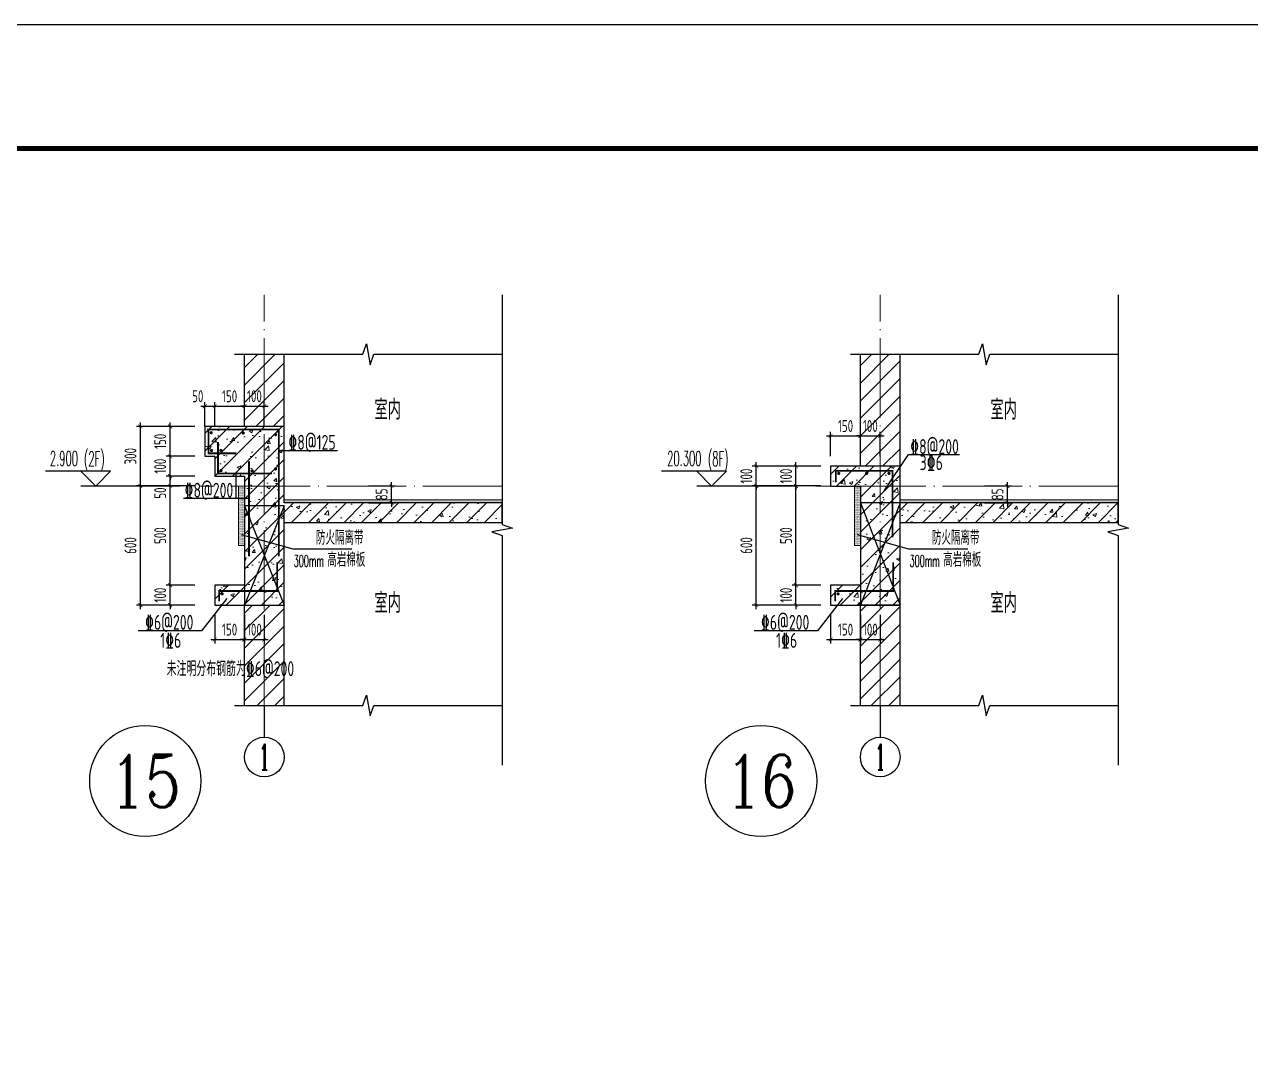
# Model space of a CAD drawing. Extents: x -1058961 to 23600, y -449123 to 2751847.
# Drawn here: x 12066 to 18243, y -17050 to -11895 of the extents above; entities that cross this region are included whole.
import ezdxf
from ezdxf.enums import TextEntityAlignment as Align

# ---------------------------------------------------------------- set-up
doc = ezdxf.new("R2010")
doc.units = 0
doc.header["$LTSCALE"] = 1000
doc.linetypes.add('DOTE', pattern=[2.42, 2, -0.2, 0.02, -0.2])
doc.layers.get('0').update_dxf_attribs({"linetype": 'CONTINUOUS'})
doc.layers.get('DEFPOINTS').update_dxf_attribs({"linetype": 'CONTINUOUS'})
for name, color, linetype in [('A-AXIS_TEXT', 7, 'CONTINUOUS'), ('AXIS', 3, 'CONTINUOUS'), ('DIM', 2, 'CONTINUOUS'), ('DIM_ELEV', 3, 'CONTINUOUS'), ('DIM_IDEN', 67, 'CONTINUOUS'), ('DIM_SYMB', 3, 'CONTINUOUS'), ('PUB_TEXT', 2, 'CONTINUOUS'), ('REIN', 6, 'CONTINUOUS'), ('S-大样-砼线', 7, 'CONTINUOUS'), ('S-引出线', 40, 'CONTINUOUS'), ('TEXT', 2, 'CONTINUOUS'), ('WALL', 5, 'CONTINUOUS'), ('yichutu', 7, 'CONTINUOUS'), ('立面-看线', 251, 'CONTINUOUS')]:
    doc.layers.add(name, color=color, linetype=linetype)
for name, color, linetype, lineweight in [('AXIS_TEXT', 7, 'CONTINUOUS', 20), ('DOTE', 19, 'DOTE', 9), ('PUB_HATCH', 8, 'CONTINUOUS', 9), ('内粉刷', 37, 'CONTINUOUS', 9), ('图框', 9, 'CONTINUOUS', 18)]:
    doc.layers.add(name, color=color, linetype=linetype, lineweight=lineweight)
doc.styles.add('_TCH_AXIS', font='COMPLEX', dxfattribs={"bigfont": 'GBCBIG'})
doc.styles.add('_TCH_DIM', font='SIMPLEX.shx', dxfattribs={"width": 0.7, "bigfont": 'GBCBIG.shx'})
doc.styles.add('COMPLEX', font='COMPLEX')
doc.styles.add('DIM_FONT_T3', font='SIMPLEX', dxfattribs={"width": 0.705882, "bigfont": 'GBCBIG'})
doc.styles.add('TSSD_DIMENSION', font='Tssdeng.shx', dxfattribs={"width": 0.7, "bigfont": 'tssdchn.shx'})
doc.styles.add('TSSD_REIN', font='tssdeng.shx', dxfattribs={"width": 0.7, "height": 300, "bigfont": 'tssdchn.shx'})
doc.dimstyles.new('TSSD_20_20', dxfattribs={"dimtxt": 60, "dimasz": 20, "dimexe": 20, "dimexo": 50, "dimgap": 20, "dimtad": 1, "dimdec": 0, "dimzin": 0, "dimdsep": 46, "dimtxsty": 'TSSD_DIMENSION', "dimblk": 'ARCHTICK', "dimblk1": 'ARCHTICK', "dimblk2": 'ARCHTICK', "dimcen": 0, "dimdle": 20, "dimclrt": 7, "dimadec": 0, "dimazin": 0, "dimtfac": 1, "dimtdec": 0, "dimtix": 1, "dimtmove": 2, "dimatfit": 3, "dimfxl": 0, "dimtolj": 1, "dimtzin": 0, "dimarcsym": 0})
pattern_1 = [(45, (-668291.086, 135584.79), (-44.1941915, 44.1941915), [])]
pattern_2 = [(45, (-668291.086, 135539.91), (-44.194174, 44.194174), []), (50, (-668291.09, 135539.91), (179.315046, -15.688034), [18.75, -206.25]), (355, (-668291.09, 135539.91), (-34.687833, 188.048033), [15, -165]), (100.4514, (-668276.14, 135538.6), (144.627345, 172.359886), [15.935047, -175.28553]), (46.1842, (-668291.09, 135589.9), (266.81026, -41.379754), [28.125, -309.375]), (96.6356, (-668268.85, 135586.46), (233.66568, 243.52947), [23.90257, -262.92825]), (351.1842, (-668291.1, 135589.9), (233.66549, 243.52965), [22.5, -247.5]), (21, (-668266.09, 135577.41), (149.226763, -100.654723), [18.75, -206.25]), (326, (-668266.09, 135577.41), (60.828833, 181.28751), [15, -165]), (71.4514, (-668253.65, 135569.02), (210.055657, 80.632624), [15.935047, -175.28553]), (37.5, (-668291.086, 135539.91), (3.039964, 83.2234635), [0, -163, 0, -167.5, 0, -165.625]), (7.5, (-668291.09, 135539.91), (65.767384, 98.602928), [0, -95.5, 0, -159.25, 0, -63.125]), (327.5, (-668346.836, 135539.91), (133.455609, -5.638718), [0, -62.5, 0, -195, 0, -258.75]), (317.5, (-668371.84, 135539.91), (145.796542, 25.026246), [0, -81.25, 0, -129.5, 0, -183.75])]

# ---------------------------------------------------------------- blocks, each defined once
blk = doc.blocks.new('GFDDDDRG')
at = {"layer": '图框'}
blk.add_lwpolyline([(923310, -107437), (923310, -159999), (893610, -159999), (893610, -107437)], close=True, dxfattribs=at)
blk.add_lwpolyline([(923310, -107437), (923310, -159999), (893610, -159999), (893610, -107437)], close=True, dxfattribs=at)
at = {"layer": '图框', "const_width": 50}
blk.add_lwpolyline([(894110, -159499), (922810, -159499), (922810, -108687), (894110, -108687)], close=True, dxfattribs=at)
blk = doc.blocks.new('yct-1051-594-26275-14850-25-1002.0')
at = {"layer": 'yichutu', "color": 7}
blk.add_lwpolyline([(0, 0), (0, 14850), (26275, 14850), (26275, 0)], close=True, dxfattribs=at)
blk = doc.blocks.new('VDVDXAXFSFFX')
at = {"layer": 'PUB_HATCH'}
h = blk.add_hatch(dxfattribs=at)
h.set_pattern_fill('DOTS', color=251, scale=2, style=0)
h.set_pattern_definition([(0, (924712.4965, -148185.593), (1.5875, 3.175), [0, -3.175])])
h.paths.add_polyline_path([(924682.5, -148185.6), (924712.5, -148185.6), (924712.5, -147935.6), (924712.5, -147885.6), (924712.5, -147885.6), (924712.5, -147885.6), (924682.5, -147885.6)])
at = {"layer": 'DIM_IDEN', "color": 5}
for p, q in [((924695.5, -148129.3), (924955.6, -148202.9)), ((924955.6, -148202.9), (925253.4, -148202.9))]:
    blk.add_line(p, q, dxfattribs=at)
at = {"layer": 'PUB_HATCH', "color": 5}
blk.add_lwpolyline([(924712.5, -147885.6), (924682.5, -147885.6), (924682.5, -148185.6), (924712.5, -148185.6)], close=True, dxfattribs=at)
at = {"layer": 'PUB_TEXT', "style": 'DIM_FONT_T3', "width": 0.705882}
blk.add_text('防火隔离带', height=71.49, dxfattribs=at).set_placement((925072.6, -148181.9))
at = {"layer": 'PUB_TEXT', "color": 5, "style": 'DIM_FONT_T3'}
for s, height, width, p in [('300mm', 59.5, 0.49827, (924960.4, -148292.9)), ('高岩棉板', 71.49, 0.705882, (925129.8, -148292.9))]:
    blk.add_text(s, height=height, dxfattribs=dict(at, width=width)).set_placement(p)
blk = doc.blocks.new('_ArchTick')
at = {"color": 0, "linetype": 'ByBlock', "const_width": 0.15}
blk.add_lwpolyline([(-0.5, -0.5), (0.5, 0.5)], dxfattribs=at)
blk = doc.blocks.new('*D2084')
at = {"layer": 'DEFPOINTS', "color": 0}
for p in [(15753.2, -14220.7), (16053.2, -14220.7), (16053.2, -14820.7)]:
    blk.add_point(p, dxfattribs=at)
at = {"layer": 'DIM', "color": 0, "lineweight": -2}
for p, q in [((15753.2, -14840.7), (15753.2, -14200.7)), ((16003.2, -14220.7), (15733.2, -14220.7)), ((16003.2, -14820.7), (15733.2, -14820.7))]:
    blk.add_line(p, q, dxfattribs=at)
at = {"layer": 'DIM', "color": 0, "lineweight": -2, "xscale": 20, "yscale": 20, "zscale": 20}
for p, rotation in [((15753.2, -14220.7), 90), ((15753.2, -14820.7), 270)]:
    blk.add_blockref('_ArchTick', p, dxfattribs=dict(at, rotation=rotation))
at = {"layer": 'DIM', "color": 7, "insert": (15703.2, -14520.7), "char_height": 60, "attachment_point": 5, "rotation": 90, "style": 'TSSD_DIMENSION'}
blk.add_mtext('\\A1;600', dxfattribs=at)
blk = doc.blocks.new('*D2085')
at = {"layer": 'DEFPOINTS', "color": 0}
for p in [(15753.2, -14120.7), (16053.2, -14120.7), (16053.2, -14220.7)]:
    blk.add_point(p, dxfattribs=at)
at = {"layer": 'DIM', "color": 0, "lineweight": -2}
for p, q in [((16003.2, -14120.7), (15733.2, -14120.7)), ((15753.2, -14120.7), (15753.2, -14100.7)), ((15753.2, -14220.7), (15753.2, -14120.7)), ((16003.2, -14220.7), (15733.2, -14220.7)), ((15753.2, -14220.7), (15753.2, -14240.7))]:
    blk.add_line(p, q, dxfattribs=at)
at = {"layer": 'DIM', "color": 0, "lineweight": -2, "xscale": 20, "yscale": 20, "zscale": 20}
for p, rotation in [((15753.2, -14120.7), 270), ((15753.2, -14220.7), 90)]:
    blk.add_blockref('_ArchTick', p, dxfattribs=dict(at, rotation=rotation))
at = {"layer": 'DIM', "color": 7, "insert": (15703.2, -14170.7), "char_height": 60, "attachment_point": 5, "rotation": 90, "style": 'TSSD_DIMENSION'}
blk.add_mtext('\\A1;100', dxfattribs=at)
blk = doc.blocks.new('*D2086')
at = {"layer": 'DEFPOINTS', "color": 0}
for p in [(12649.7, -14220.7), (12949.7, -14220.7), (12949.7, -14820.7)]:
    blk.add_point(p, dxfattribs=at)
at = {"layer": 'DIM', "color": 0, "lineweight": -2}
for p, q in [((12649.7, -14840.7), (12649.7, -14200.7)), ((12899.7, -14220.7), (12629.7, -14220.7)), ((12899.7, -14820.7), (12629.7, -14820.7))]:
    blk.add_line(p, q, dxfattribs=at)
at = {"layer": 'DIM', "color": 0, "lineweight": -2, "xscale": 20, "yscale": 20, "zscale": 20}
for p, rotation in [((12649.7, -14220.7), 90), ((12649.7, -14820.7), 270)]:
    blk.add_blockref('_ArchTick', p, dxfattribs=dict(at, rotation=rotation))
at = {"layer": 'DIM', "color": 7, "insert": (12599.7, -14520.7), "char_height": 60, "attachment_point": 5, "rotation": 90, "style": 'TSSD_DIMENSION'}
blk.add_mtext('\\A1;600', dxfattribs=at)
blk = doc.blocks.new('*D2087')
at = {"layer": 'DEFPOINTS', "color": 0}
for p in [(12649.7, -13920.7), (12949.7, -13920.7), (12949.7, -14220.7)]:
    blk.add_point(p, dxfattribs=at)
at = {"layer": 'DIM', "color": 0, "lineweight": -2}
for p, q in [((12899.7, -13920.7), (12629.7, -13920.7)), ((12649.7, -14240.7), (12649.7, -13900.7)), ((12899.7, -14220.7), (12629.7, -14220.7))]:
    blk.add_line(p, q, dxfattribs=at)
at = {"layer": 'DIM', "color": 0, "lineweight": -2, "xscale": 20, "yscale": 20, "zscale": 20}
for p, rotation in [((12649.7, -13920.7), 90), ((12649.7, -14220.7), 270)]:
    blk.add_blockref('_ArchTick', p, dxfattribs=dict(at, rotation=rotation))
at = {"layer": 'DIM', "color": 7, "insert": (12599.7, -14070.7), "char_height": 60, "attachment_point": 5, "rotation": 90, "style": 'TSSD_DIMENSION'}
blk.add_mtext('\\A1;300', dxfattribs=at)
blk = doc.blocks.new('*D2088')
at = {"layer": 'DEFPOINTS', "color": 0}
for p in [(16852.6, -14220.7), (17018.6, -14220.7), (16852.6, -14305.7)]:
    blk.add_point(p, dxfattribs=at)
at = {"layer": 'DIM', "color": 0, "lineweight": -2}
for p, q in [((17018.6, -14220.7), (17018.6, -14200.7)), ((16902.6, -14220.7), (17038.6, -14220.7)), ((17018.6, -14305.7), (17018.6, -14220.7)), ((16902.6, -14305.7), (17038.6, -14305.7)), ((17018.6, -14305.7), (17018.6, -14325.7))]:
    blk.add_line(p, q, dxfattribs=at)
at = {"layer": 'DIM', "color": 0, "lineweight": -2, "xscale": 20, "yscale": 20, "zscale": 20}
for p, rotation in [((17018.6, -14220.7), 270), ((17018.6, -14305.7), 90)]:
    blk.add_blockref('_ArchTick', p, dxfattribs=dict(at, rotation=rotation))
at = {"layer": 'DIM', "color": 7, "insert": (16968.6, -14263.2), "char_height": 60, "attachment_point": 5, "rotation": 90, "style": 'TSSD_DIMENSION'}
blk.add_mtext('\\A1;85', dxfattribs=at)
blk = doc.blocks.new('*D2089')
at = {"layer": 'DEFPOINTS', "color": 0}
for p in [(13749.1, -14220.7), (13915.1, -14220.7), (13749.1, -14305.7)]:
    blk.add_point(p, dxfattribs=at)
at = {"layer": 'DIM', "color": 0, "lineweight": -2}
for p, q in [((13915.1, -14220.7), (13915.1, -14200.7)), ((13799.1, -14220.7), (13935.1, -14220.7)), ((13915.1, -14305.7), (13915.1, -14220.7)), ((13799.1, -14305.7), (13935.1, -14305.7)), ((13915.1, -14305.7), (13915.1, -14325.7))]:
    blk.add_line(p, q, dxfattribs=at)
at = {"layer": 'DIM', "color": 0, "lineweight": -2, "xscale": 20, "yscale": 20, "zscale": 20}
for p, rotation in [((13915.1, -14220.7), 270), ((13915.1, -14305.7), 90)]:
    blk.add_blockref('_ArchTick', p, dxfattribs=dict(at, rotation=rotation))
at = {"layer": 'DIM', "color": 7, "insert": (13865.1, -14263.2), "char_height": 60, "attachment_point": 5, "rotation": 90, "style": 'TSSD_DIMENSION'}
blk.add_mtext('\\A1;85', dxfattribs=at)
blk = doc.blocks.new('*D2095')
at = {"layer": 'DEFPOINTS', "color": 0}
for p in [(13024.3, -13818.4), (12974.3, -13970.7), (13024.3, -13970.7)]:
    blk.add_point(p, dxfattribs=at)
at = {"layer": 'DIM', "color": 0, "lineweight": -2}
for p, q in [((12954.3, -13818.4), (13044.3, -13818.4)), ((12974.3, -13920.7), (12974.3, -13798.4)), ((13024.3, -13920.7), (13024.3, -13798.4))]:
    blk.add_line(p, q, dxfattribs=at)
at = {"layer": 'DIM', "color": 0, "lineweight": -2, "xscale": 20, "yscale": 20, "zscale": 20, "rotation": 180}
blk.add_blockref('_ArchTick', (12974.3, -13818.4), dxfattribs=at)
at = {"layer": 'DIM', "color": 0, "lineweight": -2, "xscale": 20, "yscale": 20, "zscale": 20}
blk.add_blockref('_ArchTick', (13024.3, -13818.4), dxfattribs=at)
at = {"layer": 'DIM', "color": 7, "insert": (12938.9, -13768.4), "char_height": 60, "attachment_point": 5, "style": 'TSSD_DIMENSION'}
blk.add_mtext('\\A1;50', dxfattribs=at)
blk = doc.blocks.new('*D2096')
at = {"layer": 'DEFPOINTS', "color": 0}
for p in [(13174.3, -13818.4), (13024.3, -13970.7), (13174.3, -13970.7)]:
    blk.add_point(p, dxfattribs=at)
at = {"layer": 'DIM', "color": 0, "lineweight": -2}
for p, q in [((13004.3, -13818.4), (13194.3, -13818.4)), ((13024.3, -13920.7), (13024.3, -13798.4)), ((13174.3, -13920.7), (13174.3, -13798.4))]:
    blk.add_line(p, q, dxfattribs=at)
at = {"layer": 'DIM', "color": 0, "lineweight": -2, "xscale": 20, "yscale": 20, "zscale": 20, "rotation": 180}
blk.add_blockref('_ArchTick', (13024.3, -13818.4), dxfattribs=at)
at = {"layer": 'DIM', "color": 0, "lineweight": -2, "xscale": 20, "yscale": 20, "zscale": 20}
blk.add_blockref('_ArchTick', (13174.3, -13818.4), dxfattribs=at)
at = {"layer": 'DIM', "color": 7, "insert": (13099.3, -13768.4), "char_height": 60, "attachment_point": 5, "style": 'TSSD_DIMENSION'}
blk.add_mtext('\\A1;150', dxfattribs=at)
blk = doc.blocks.new('*D2097')
at = {"layer": 'DEFPOINTS', "color": 0}
for p in [(13274.3, -13818.4), (13174.3, -13970.7), (13274.3, -13970.7)]:
    blk.add_point(p, dxfattribs=at)
at = {"layer": 'DIM', "color": 0, "lineweight": -2}
for p, q in [((13174.3, -13818.4), (13154.3, -13818.4)), ((13174.3, -13920.7), (13174.3, -13798.4)), ((13174.3, -13818.4), (13274.3, -13818.4)), ((13274.3, -13920.7), (13274.3, -13798.4)), ((13274.3, -13818.4), (13294.3, -13818.4))]:
    blk.add_line(p, q, dxfattribs=at)
at = {"layer": 'DIM', "color": 0, "lineweight": -2, "xscale": 20, "yscale": 20, "zscale": 20}
blk.add_blockref('_ArchTick', (13174.3, -13818.4), dxfattribs=at)
at = {"layer": 'DIM', "color": 0, "lineweight": -2, "xscale": 20, "yscale": 20, "zscale": 20, "rotation": 180}
blk.add_blockref('_ArchTick', (13274.3, -13818.4), dxfattribs=at)
at = {"layer": 'DIM', "color": 7, "insert": (13224.3, -13768.4), "char_height": 60, "attachment_point": 5, "style": 'TSSD_DIMENSION'}
blk.add_mtext('\\A1;100', dxfattribs=at)
blk = doc.blocks.new('*D2098')
at = {"layer": 'DEFPOINTS', "color": 0}
for p in [(13024.3, -14820.7), (13174.3, -14820.7), (13174.3, -14994.4)]:
    blk.add_point(p, dxfattribs=at)
at = {"layer": 'DIM', "color": 0, "lineweight": -2}
for p, q in [((13024.3, -14870.7), (13024.3, -15014.4)), ((13174.3, -14870.7), (13174.3, -15014.4)), ((13004.3, -14994.4), (13194.3, -14994.4))]:
    blk.add_line(p, q, dxfattribs=at)
at = {"layer": 'DIM', "color": 0, "lineweight": -2, "xscale": 20, "yscale": 20, "zscale": 20, "rotation": 180}
blk.add_blockref('_ArchTick', (13024.3, -14994.4), dxfattribs=at)
at = {"layer": 'DIM', "color": 0, "lineweight": -2, "xscale": 20, "yscale": 20, "zscale": 20}
blk.add_blockref('_ArchTick', (13174.3, -14994.4), dxfattribs=at)
at = {"layer": 'DIM', "color": 7, "insert": (13099.3, -14944.4), "char_height": 60, "attachment_point": 5, "style": 'TSSD_DIMENSION'}
blk.add_mtext('\\A1;150', dxfattribs=at)
blk = doc.blocks.new('*D2099')
at = {"layer": 'DEFPOINTS', "color": 0}
for p in [(13174.3, -14820.7), (13274.3, -14820.7), (13274.3, -14994.4)]:
    blk.add_point(p, dxfattribs=at)
at = {"layer": 'DIM', "color": 0, "lineweight": -2}
for p, q in [((13174.3, -14870.7), (13174.3, -15014.4)), ((13274.3, -14870.7), (13274.3, -15014.4)), ((13174.3, -14994.4), (13154.3, -14994.4)), ((13174.3, -14994.4), (13274.3, -14994.4)), ((13274.3, -14994.4), (13294.3, -14994.4))]:
    blk.add_line(p, q, dxfattribs=at)
at = {"layer": 'DIM', "color": 0, "lineweight": -2, "xscale": 20, "yscale": 20, "zscale": 20}
blk.add_blockref('_ArchTick', (13174.3, -14994.4), dxfattribs=at)
at = {"layer": 'DIM', "color": 0, "lineweight": -2, "xscale": 20, "yscale": 20, "zscale": 20, "rotation": 180}
blk.add_blockref('_ArchTick', (13274.3, -14994.4), dxfattribs=at)
at = {"layer": 'DIM', "color": 7, "insert": (13224.3, -14944.4), "char_height": 60, "attachment_point": 5, "style": 'TSSD_DIMENSION'}
blk.add_mtext('\\A1;100', dxfattribs=at)
blk = doc.blocks.new('*D2100')
at = {"layer": 'DEFPOINTS', "color": 0}
for p in [(12799.7, -13920.7), (12974.3, -13920.7), (12974.3, -14070.7)]:
    blk.add_point(p, dxfattribs=at)
at = {"layer": 'DIM', "color": 0, "lineweight": -2}
for p, q in [((12924.3, -13920.7), (12779.7, -13920.7)), ((12799.7, -14090.7), (12799.7, -13900.7)), ((12924.3, -14070.7), (12779.7, -14070.7))]:
    blk.add_line(p, q, dxfattribs=at)
at = {"layer": 'DIM', "color": 0, "lineweight": -2, "xscale": 20, "yscale": 20, "zscale": 20}
for p, rotation in [((12799.7, -13920.7), 90), ((12799.7, -14070.7), 270)]:
    blk.add_blockref('_ArchTick', p, dxfattribs=dict(at, rotation=rotation))
at = {"layer": 'DIM', "color": 7, "insert": (12749.7, -13995.7), "char_height": 60, "attachment_point": 5, "rotation": 90, "style": 'TSSD_DIMENSION'}
blk.add_mtext('\\A1;150', dxfattribs=at)
blk = doc.blocks.new('*D2101')
at = {"layer": 'DEFPOINTS', "color": 0}
for p in [(12799.7, -14070.7), (12974.3, -14070.7), (12974.3, -14170.7)]:
    blk.add_point(p, dxfattribs=at)
at = {"layer": 'DIM', "color": 0, "lineweight": -2}
for p, q in [((12924.3, -14070.7), (12779.7, -14070.7)), ((12799.7, -14070.7), (12799.7, -14050.7)), ((12799.7, -14170.7), (12799.7, -14070.7)), ((12924.3, -14170.7), (12779.7, -14170.7)), ((12799.7, -14170.7), (12799.7, -14190.7))]:
    blk.add_line(p, q, dxfattribs=at)
at = {"layer": 'DIM', "color": 0, "lineweight": -2, "xscale": 20, "yscale": 20, "zscale": 20}
for p, rotation in [((12799.7, -14070.7), 270), ((12799.7, -14170.7), 90)]:
    blk.add_blockref('_ArchTick', p, dxfattribs=dict(at, rotation=rotation))
at = {"layer": 'DIM', "color": 7, "insert": (12749.7, -14120.7), "char_height": 60, "attachment_point": 5, "rotation": 90, "style": 'TSSD_DIMENSION'}
blk.add_mtext('\\A1;100', dxfattribs=at)
blk = doc.blocks.new('*D2102')
at = {"layer": 'DEFPOINTS', "color": 0}
for p in [(12799.7, -14170.7), (12974.3, -14170.7), (12974.3, -14220.7)]:
    blk.add_point(p, dxfattribs=at)
at = {"layer": 'DIM', "color": 0, "lineweight": -2}
for p, q in [((12924.3, -14170.7), (12779.7, -14170.7)), ((12799.7, -14240.7), (12799.7, -14150.7)), ((12924.3, -14220.7), (12779.7, -14220.7))]:
    blk.add_line(p, q, dxfattribs=at)
at = {"layer": 'DIM', "color": 0, "lineweight": -2, "xscale": 20, "yscale": 20, "zscale": 20}
for p, rotation in [((12799.7, -14170.7), 90), ((12799.7, -14220.7), 270)]:
    blk.add_blockref('_ArchTick', p, dxfattribs=dict(at, rotation=rotation))
at = {"layer": 'DIM', "color": 7, "insert": (12749.7, -14256.2), "char_height": 60, "attachment_point": 5, "rotation": 90, "style": 'TSSD_DIMENSION'}
blk.add_mtext('\\A1;50', dxfattribs=at)
blk = doc.blocks.new('*D2103')
at = {"layer": 'DEFPOINTS', "color": 0}
for p in [(12799.7, -14220.7), (12974.3, -14220.7), (12974.3, -14720.7)]:
    blk.add_point(p, dxfattribs=at)
at = {"layer": 'DIM', "color": 0, "lineweight": -2}
for p, q in [((12799.7, -14740.7), (12799.7, -14200.7)), ((12924.3, -14220.7), (12779.7, -14220.7)), ((12924.3, -14720.7), (12779.7, -14720.7))]:
    blk.add_line(p, q, dxfattribs=at)
at = {"layer": 'DIM', "color": 0, "lineweight": -2, "xscale": 20, "yscale": 20, "zscale": 20}
for p, rotation in [((12799.7, -14220.7), 90), ((12799.7, -14720.7), 270)]:
    blk.add_blockref('_ArchTick', p, dxfattribs=dict(at, rotation=rotation))
at = {"layer": 'DIM', "color": 7, "insert": (12749.7, -14470.7), "char_height": 60, "attachment_point": 5, "rotation": 90, "style": 'TSSD_DIMENSION'}
blk.add_mtext('\\A1;500', dxfattribs=at)
blk = doc.blocks.new('*D2104')
at = {"layer": 'DEFPOINTS', "color": 0}
for p in [(12799.7, -14720.7), (12974.3, -14720.7), (12974.3, -14820.7)]:
    blk.add_point(p, dxfattribs=at)
at = {"layer": 'DIM', "color": 0, "lineweight": -2}
for p, q in [((12799.7, -14720.7), (12799.7, -14700.7)), ((12924.3, -14720.7), (12779.7, -14720.7)), ((12799.7, -14820.7), (12799.7, -14720.7)), ((12924.3, -14820.7), (12779.7, -14820.7)), ((12799.7, -14820.7), (12799.7, -14840.7))]:
    blk.add_line(p, q, dxfattribs=at)
at = {"layer": 'DIM', "color": 0, "lineweight": -2, "xscale": 20, "yscale": 20, "zscale": 20}
for p, rotation in [((12799.7, -14720.7), 270), ((12799.7, -14820.7), 90)]:
    blk.add_blockref('_ArchTick', p, dxfattribs=dict(at, rotation=rotation))
at = {"layer": 'DIM', "color": 7, "insert": (12749.7, -14770.7), "char_height": 60, "attachment_point": 5, "rotation": 90, "style": 'TSSD_DIMENSION'}
blk.add_mtext('\\A1;100', dxfattribs=at)
blk = doc.blocks.new('*D2105')
at = {"layer": 'DEFPOINTS', "color": 0}
for p in [(16277.8, -13968.4), (16127.8, -14120.7), (16277.8, -14120.7)]:
    blk.add_point(p, dxfattribs=at)
at = {"layer": 'DIM', "color": 0, "lineweight": -2}
for p, q in [((16127.8, -14070.7), (16127.8, -13948.4)), ((16277.8, -14070.7), (16277.8, -13948.4)), ((16107.8, -13968.4), (16297.8, -13968.4))]:
    blk.add_line(p, q, dxfattribs=at)
at = {"layer": 'DIM', "color": 0, "lineweight": -2, "xscale": 20, "yscale": 20, "zscale": 20, "rotation": 180}
blk.add_blockref('_ArchTick', (16127.8, -13968.4), dxfattribs=at)
at = {"layer": 'DIM', "color": 0, "lineweight": -2, "xscale": 20, "yscale": 20, "zscale": 20}
blk.add_blockref('_ArchTick', (16277.8, -13968.4), dxfattribs=at)
at = {"layer": 'DIM', "color": 7, "insert": (16202.8, -13918.4), "char_height": 60, "attachment_point": 5, "style": 'TSSD_DIMENSION'}
blk.add_mtext('\\A1;150', dxfattribs=at)
blk = doc.blocks.new('*D2106')
at = {"layer": 'DEFPOINTS', "color": 0}
for p in [(16377.8, -13968.4), (16277.8, -14120.7), (16377.8, -14120.7)]:
    blk.add_point(p, dxfattribs=at)
at = {"layer": 'DIM', "color": 0, "lineweight": -2}
for p, q in [((16277.8, -14070.7), (16277.8, -13948.4)), ((16377.8, -14070.7), (16377.8, -13948.4)), ((16277.8, -13968.4), (16257.8, -13968.4)), ((16277.8, -13968.4), (16377.8, -13968.4)), ((16377.8, -13968.4), (16397.8, -13968.4))]:
    blk.add_line(p, q, dxfattribs=at)
at = {"layer": 'DIM', "color": 0, "lineweight": -2, "xscale": 20, "yscale": 20, "zscale": 20}
blk.add_blockref('_ArchTick', (16277.8, -13968.4), dxfattribs=at)
at = {"layer": 'DIM', "color": 0, "lineweight": -2, "xscale": 20, "yscale": 20, "zscale": 20, "rotation": 180}
blk.add_blockref('_ArchTick', (16377.8, -13968.4), dxfattribs=at)
at = {"layer": 'DIM', "color": 7, "insert": (16327.8, -13918.4), "char_height": 60, "attachment_point": 5, "style": 'TSSD_DIMENSION'}
blk.add_mtext('\\A1;100', dxfattribs=at)
blk = doc.blocks.new('*D2107')
at = {"layer": 'DEFPOINTS', "color": 0}
for p in [(16127.8, -14820.7), (16277.8, -14820.7), (16277.8, -14994.4)]:
    blk.add_point(p, dxfattribs=at)
at = {"layer": 'DIM', "color": 0, "lineweight": -2}
for p, q in [((16127.8, -14870.7), (16127.8, -15014.4)), ((16277.8, -14870.7), (16277.8, -15014.4)), ((16107.8, -14994.4), (16297.8, -14994.4))]:
    blk.add_line(p, q, dxfattribs=at)
at = {"layer": 'DIM', "color": 0, "lineweight": -2, "xscale": 20, "yscale": 20, "zscale": 20, "rotation": 180}
blk.add_blockref('_ArchTick', (16127.8, -14994.4), dxfattribs=at)
at = {"layer": 'DIM', "color": 0, "lineweight": -2, "xscale": 20, "yscale": 20, "zscale": 20}
blk.add_blockref('_ArchTick', (16277.8, -14994.4), dxfattribs=at)
at = {"layer": 'DIM', "color": 7, "insert": (16202.8, -14944.4), "char_height": 60, "attachment_point": 5, "style": 'TSSD_DIMENSION'}
blk.add_mtext('\\A1;150', dxfattribs=at)
blk = doc.blocks.new('*D2108')
at = {"layer": 'DEFPOINTS', "color": 0}
for p in [(16277.8, -14820.7), (16377.8, -14820.7), (16377.8, -14994.4)]:
    blk.add_point(p, dxfattribs=at)
at = {"layer": 'DIM', "color": 0, "lineweight": -2}
for p, q in [((16277.8, -14870.7), (16277.8, -15014.4)), ((16377.8, -14870.7), (16377.8, -15014.4)), ((16277.8, -14994.4), (16257.8, -14994.4)), ((16277.8, -14994.4), (16377.8, -14994.4)), ((16377.8, -14994.4), (16397.8, -14994.4))]:
    blk.add_line(p, q, dxfattribs=at)
at = {"layer": 'DIM', "color": 0, "lineweight": -2, "xscale": 20, "yscale": 20, "zscale": 20}
blk.add_blockref('_ArchTick', (16277.8, -14994.4), dxfattribs=at)
at = {"layer": 'DIM', "color": 0, "lineweight": -2, "xscale": 20, "yscale": 20, "zscale": 20, "rotation": 180}
blk.add_blockref('_ArchTick', (16377.8, -14994.4), dxfattribs=at)
at = {"layer": 'DIM', "color": 7, "insert": (16327.8, -14944.4), "char_height": 60, "attachment_point": 5, "style": 'TSSD_DIMENSION'}
blk.add_mtext('\\A1;100', dxfattribs=at)
blk = doc.blocks.new('*D2109')
at = {"layer": 'DEFPOINTS', "color": 0}
for p in [(15953.2, -14120.7), (16127.8, -14120.7), (16127.8, -14220.7)]:
    blk.add_point(p, dxfattribs=at)
at = {"layer": 'DIM', "color": 0, "lineweight": -2}
for p, q in [((16077.8, -14120.7), (15933.2, -14120.7)), ((15953.2, -14120.7), (15953.2, -14100.7)), ((15953.2, -14220.7), (15953.2, -14120.7)), ((16077.8, -14220.7), (15933.2, -14220.7)), ((15953.2, -14220.7), (15953.2, -14240.7))]:
    blk.add_line(p, q, dxfattribs=at)
at = {"layer": 'DIM', "color": 0, "lineweight": -2, "xscale": 20, "yscale": 20, "zscale": 20}
for p, rotation in [((15953.2, -14120.7), 270), ((15953.2, -14220.7), 90)]:
    blk.add_blockref('_ArchTick', p, dxfattribs=dict(at, rotation=rotation))
at = {"layer": 'DIM', "color": 7, "insert": (15903.2, -14170.7), "char_height": 60, "attachment_point": 5, "rotation": 90, "style": 'TSSD_DIMENSION'}
blk.add_mtext('\\A1;100', dxfattribs=at)
blk = doc.blocks.new('*D2110')
at = {"layer": 'DEFPOINTS', "color": 0}
for p in [(15953.2, -14220.7), (16127.8, -14220.7), (16127.8, -14720.7)]:
    blk.add_point(p, dxfattribs=at)
at = {"layer": 'DIM', "color": 0, "lineweight": -2}
for p, q in [((15953.2, -14740.7), (15953.2, -14200.7)), ((16077.8, -14220.7), (15933.2, -14220.7)), ((16077.8, -14720.7), (15933.2, -14720.7))]:
    blk.add_line(p, q, dxfattribs=at)
at = {"layer": 'DIM', "color": 0, "lineweight": -2, "xscale": 20, "yscale": 20, "zscale": 20}
for p, rotation in [((15953.2, -14220.7), 90), ((15953.2, -14720.7), 270)]:
    blk.add_blockref('_ArchTick', p, dxfattribs=dict(at, rotation=rotation))
at = {"layer": 'DIM', "color": 7, "insert": (15903.2, -14470.7), "char_height": 60, "attachment_point": 5, "rotation": 90, "style": 'TSSD_DIMENSION'}
blk.add_mtext('\\A1;500', dxfattribs=at)
blk = doc.blocks.new('*D2111')
at = {"layer": 'DEFPOINTS', "color": 0}
for p in [(15953.2, -14720.7), (16127.8, -14720.7), (16127.8, -14820.7)]:
    blk.add_point(p, dxfattribs=at)
at = {"layer": 'DIM', "color": 0, "lineweight": -2}
for p, q in [((15953.2, -14720.7), (15953.2, -14700.7)), ((16077.8, -14720.7), (15933.2, -14720.7)), ((15953.2, -14820.7), (15953.2, -14720.7)), ((16077.8, -14820.7), (15933.2, -14820.7)), ((15953.2, -14820.7), (15953.2, -14840.7))]:
    blk.add_line(p, q, dxfattribs=at)
at = {"layer": 'DIM', "color": 0, "lineweight": -2, "xscale": 20, "yscale": 20, "zscale": 20}
for p, rotation in [((15953.2, -14720.7), 270), ((15953.2, -14820.7), 90)]:
    blk.add_blockref('_ArchTick', p, dxfattribs=dict(at, rotation=rotation))
at = {"layer": 'DIM', "color": 7, "insert": (15903.2, -14770.7), "char_height": 60, "attachment_point": 5, "rotation": 90, "style": 'TSSD_DIMENSION'}
blk.add_mtext('\\A1;100', dxfattribs=at)
blk = doc.blocks.new('_AXISO')
blk.add_circle((0, 0), 0.5)
at = {"layer": 'A-AXIS_TEXT', "style": 'COMPLEX', "width": 1.041667}
blk.add_attdef('A', text='', height=0.56, dxfattribs=at).set_placement((-0.25, -0.28), (0.25, -0.28), align=Align.FIT)
blk = doc.blocks.new('A$C696610E5')
at = {"layer": 'REIN', "const_width": 9}
for points in [[(494.5, 974.7), (353.3, 974.7), (353.3, 1095), (708.3, 1095), (708.3, 454.9)], [(401.6, 1031.7), (401.6, 872.6), (673.9, 872.6)], [(557.8, 934), (557.8, 454.9)]]:
    blk.add_lwpolyline(points, dxfattribs=at)
at = {"layer": 'REIN', "const_width": 8}
for points in [[(363.4, 1078.3, 1), (371.4, 1078.3, 1)], [(524.5, 1076.9, 1), (532.5, 1076.9, 1)], [(687.7, 1068.7, 1), (695.7, 1068.7, 1)], [(364.5, 988.6, 1), (372.5, 988.6, 1)], [(412.3, 989.2, 1), (420.3, 989.2, 1)], [(412.3, 887.1, 1), (420.3, 887.1, 1)], [(569.2, 886.1, 1), (577.2, 886.1, 1)], [(687.7, 895.7, 1), (695.7, 895.7, 1)], [(418.3, 266.1, 1), (426.3, 266.1, 1)]]:
    blk.add_lwpolyline(points, format="xyb", close=True, dxfattribs=at)
at = {"layer": 'REIN'}
blk.add_lwpolyline([(407.7, 227.9, 9, 9, 0), (407.7, 280.9, 9, 9, 0), (700.1, 280.9, 9, 9, 0), (700.1, 425.3, 9, 9, 0)], format="xyseb", dxfattribs=at)
at = {"layer": 'S-大样-砼线'}
for p, q in [((534.9, 709.9), (734.9, 209.8)), ((734.9, 709.9), (534.9, 209.8))]:
    blk.add_line(p, q, dxfattribs=at)
blk.add_lwpolyline([(734.9, 709.9), (534.9, 709.9), (534.9, 209.8), (734.9, 209.8)], close=True, dxfattribs=at)
at = {"layer": 'S-引出线'}
for p, q in [((704.2, 988.5), (1004.3, 988.5)), ((490.6, 872.6), (490.6, 748.9)), ((227.2, 748.9), (561.1, 748.9))]:
    blk.add_line(p, q, dxfattribs=at)
blk.add_lwpolyline([(445.3, 242.7), (318.6, 79.6), (0, 79.6)], dxfattribs=at)
at = {"layer": 'TEXT', "style": 'TSSD_REIN', "width": 0.7}
for s, p in [('%%1328@125', (756.2, 992.6)), ('%%1328@200', (233.1, 751.1)), ('%%1326@200', (33.9, 85.5)), ('1%%1326', (110.1, -5.8)), ('未注明分布钢筋为%%1326@200', (142.8, -148.4))]:
    blk.add_text(s, height=75, rotation=0, dxfattribs=at).set_placement(p)
blk = doc.blocks.new('A$C124E38C7')
at = {"layer": 'REIN'}
for points in [[(411.3, 827.6, 9, 9, 0), (411.3, 885.8, 9, 9, 0), (697.1, 885.8, 9, 9, 0), (697.1, 551.1, 9, 9, 0)], [(407.7, 227.9, 9, 9, 0), (407.7, 280.9, 9, 9, 0), (700.1, 280.9, 9, 9, 0), (700.1, 425.3, 9, 9, 0)]]:
    blk.add_lwpolyline(points, format="xyseb", dxfattribs=at)
at = {"layer": 'REIN', "const_width": 8}
for points in [[(421.8, 873.5, 1), (429.8, 873.5, 1)], [(562.3, 873.5, 1), (570.3, 873.5, 1)], [(674.9, 873.5, 1), (682.9, 873.5, 1)], [(418.3, 266.1, 1), (426.3, 266.1, 1)]]:
    blk.add_lwpolyline(points, format="xyb", close=True, dxfattribs=at)
at = {"layer": 'S-大样-砼线'}
for p, q in [((534.9, 724.9), (734.9, 209.8)), ((734.9, 724.9), (534.9, 209.8))]:
    blk.add_line(p, q, dxfattribs=at)
blk.add_lwpolyline([(734.9, 724.9), (534.9, 724.9), (534.9, 209.8), (734.9, 209.8)], close=True, dxfattribs=at)
at = {"layer": 'S-引出线'}
for points in [[(655.5, 786.1), (777.7, 968.3), (1034.7, 968.3)], [(445.3, 242.7), (318.6, 79.6), (0, 79.6)]]:
    blk.add_lwpolyline(points, dxfattribs=at)
at = {"layer": 'TEXT', "style": 'TSSD_REIN', "width": 0.7}
for s, p in [('%%1328@200', (785.9, 970.9)), ('3%%1326', (833.8, 890.1)), ('%%1326@200', (33.9, 85.5)), ('1%%1326', (110.1, -5.8))]:
    blk.add_text(s, height=75, rotation=0, dxfattribs=at).set_placement(p)

msp = doc.modelspace()

# ---------------------------------------------------------------- hatches: boundary and pattern name
at = {"layer": 'PUB_HATCH'}
h = msp.add_hatch(dxfattribs=at)
h.set_pattern_fill('普通砖', color=256, scale=25, style=0)
h.set_pattern_definition(pattern_1)
h.paths.add_polyline_path([(13174.34, -13920.71), (13374.34, -13920.71), (13374.34, -13557.09), (13174.34, -13557.09)])
h = msp.add_hatch(dxfattribs=at)
h.set_pattern_fill('普通砖', color=256, scale=25, style=0)
h.set_pattern_definition(pattern_1)
h.paths.add_polyline_path([(16277.83, -14120.71), (16477.83, -14120.71), (16477.83, -13557.09), (16277.83, -13557.09)])
h = msp.add_hatch(dxfattribs=at)
h.set_pattern_fill('钢筋混凝土', color=256, scale=25, style=0)
h.set_pattern_definition(pattern_2)
h.paths.add_polyline_path([(13374.34, -13920.71), (12974.34, -13920.71), (12974.34, -14070.71), (13024.34, -14070.71), (13024.34, -14170.71), (13174.34, -14170.71), (13174.34, -14720.71), (13024.34, -14720.71), (13024.34, -14820.71), (13374.34, -14820.71)])
h = msp.add_hatch(dxfattribs=at)
h.set_pattern_fill('钢筋混凝土', color=256, scale=25, style=0)
h.set_pattern_definition(pattern_2)
h.paths.add_polyline_path([(16477.83, -14120.71), (16127.83, -14120.71), (16127.83, -14220.71), (16277.83, -14220.71), (16277.83, -14720.71), (16127.83, -14720.71), (16127.83, -14820.71), (16477.83, -14820.71)])
h = msp.add_hatch(dxfattribs=at)
h.set_pattern_fill('钢筋混凝土', color=256, scale=25, style=0)
h.set_pattern_definition(pattern_2)
h.paths.add_polyline_path([(13374.34, -14305.71), (13374.34, -14405.71), (14472.86, -14405.71), (14472.86, -14305.71)])
h = msp.add_hatch(dxfattribs=at)
h.set_pattern_fill('钢筋混凝土', color=256, scale=25, style=0)
h.set_pattern_definition(pattern_2)
h.paths.add_polyline_path([(16477.83, -14305.71), (16477.83, -14405.71), (17576.36, -14405.71), (17576.36, -14305.71)])
h = msp.add_hatch(dxfattribs=at)
h.set_pattern_fill('普通砖', color=256, scale=25, style=0)
h.set_pattern_definition(pattern_1)
h.paths.add_polyline_path([(13374.34, -15327.18), (13374.34, -14820.71), (13174.34, -14820.71), (13174.34, -15327.18)])
h = msp.add_hatch(dxfattribs=at)
h.set_pattern_fill('普通砖', color=256, scale=25, style=0)
h.set_pattern_definition(pattern_1)
h.paths.add_polyline_path([(16477.83, -15327.18), (16477.83, -14820.71), (16277.83, -14820.71), (16277.83, -15327.18)])
at = {"layer": '立面-看线'}
h = msp.add_hatch(dxfattribs=at)
h.set_pattern_fill('HONEY', color=256, scale=7)
h.set_pattern_definition([(0, (-787974.933, -399667.666), (16.66875, 9.623705), [11.1125, -22.225]), (120, (-787974.933, -399667.666), (-16.66874801, 9.62370845), [11.1125, -22.225]), (60, (-787974.933, -399667.666), (1.99e-06, 19.24741345), [-22.225, 11.1125])])
h.paths.add_polyline_path([(14472.86, -14290.71), (13374.34, -14290.71), (13374.34, -14305.71), (14472.86, -14305.71)])
h = msp.add_hatch(dxfattribs=at)
h.set_pattern_fill('HONEY', color=256, scale=7)
h.set_pattern_definition([(0, (-784871.438, -399667.666), (16.66875, 9.623705), [11.1125, -22.225]), (120, (-784871.438, -399667.666), (-16.66874801, 9.62370845), [11.1125, -22.225]), (60, (-784871.438, -399667.666), (1.99e-06, 19.24741345), [-22.225, 11.1125])])
h.paths.add_polyline_path([(17576.36, -14290.71), (16477.83, -14290.71), (16477.83, -14305.71), (17576.36, -14305.71)])

# ---------------------------------------------------------------- linework, layer by layer
msp.add_line((16477.83, -14820.71), (16277.83, -14820.71))
at = {"layer": 'AXIS'}
for p, q in [((13274.22, -15327.18), (13274.22, -15486.57)), ((16377.72, -15327.18), (16377.72, -15486.57))]:
    msp.add_line(p, q, dxfattribs=at)
at = {"layer": 'AXIS', "color": 6}
for centre in [(12674.29, -15707.29), (15777.79, -15707.29)]:
    msp.add_circle(centre, 280, dxfattribs=at)
at = {"layer": 'DIM_ELEV', "color": 1}
for p, q in [((12499.73, -14145.71), (12171.73, -14145.71)), ((12424.73, -14220.71), (12349.73, -14145.71)), ((12424.73, -14220.71), (12499.73, -14145.71)), ((15603.22, -14145.71), (15275.22, -14145.71)), ((15528.22, -14220.71), (15453.22, -14145.71)), ((15528.22, -14220.71), (15603.22, -14145.71)), ((12849.73, -14220.71), (12349.73, -14220.71)), ((15953.22, -14220.71), (15453.22, -14220.71))]:
    msp.add_line(p, q, dxfattribs=at)
at = {"layer": 'DIM_SYMB'}
for points in [[(14472.86, -13257.09), (14472.86, -14414.01), (14525.36, -14433.12), (14420.36, -14451.63), (14472.86, -14470.26), (14472.86, -15627.18)], [(17576.36, -13257.09), (17576.36, -14414.01), (17628.86, -14433.12), (17523.86, -14451.63), (17576.36, -14470.26), (17576.36, -15627.18)], [(13124.34, -13557.09), (13770.47, -13557.09), (13789.58, -13504.59), (13808.1, -13609.59), (13826.72, -13557.09), (14472.86, -13557.09)], [(16227.83, -13557.09), (16873.97, -13557.09), (16893.08, -13504.59), (16911.59, -13609.59), (16930.22, -13557.09), (17576.36, -13557.09)], [(13124.34, -15327.18), (13770.47, -15327.18), (13789.58, -15274.68), (13808.1, -15379.68), (13826.72, -15327.18), (14472.86, -15327.18)], [(16227.83, -15327.18), (16873.97, -15327.18), (16893.08, -15274.68), (16911.59, -15379.68), (16930.22, -15327.18), (17576.36, -15327.18)]]:
    msp.add_lwpolyline(points, dxfattribs=at)
at = {"layer": 'DOTE', "color": 1, "linetype": 'DOTE', "ltscale": 0.2}
for p, q in [((13274.34, -15327.18), (13274.34, -13257.09)), ((16377.83, -15327.18), (16377.83, -13257.09)), ((14472.86, -14220.71), (12949.73, -14220.71)), ((17576.36, -14220.71), (16053.22, -14220.71))]:
    msp.add_line(p, q, dxfattribs=at)
at = {"layer": 'PUB_HATCH', "color": 215}
for p, q in [((13374.34, -14290.71), (14472.86, -14290.71)), ((16477.83, -14290.71), (17576.36, -14290.71))]:
    msp.add_line(p, q, dxfattribs=at)
at = {"layer": 'WALL'}
for p, q in [((13174.34, -13920.71), (13174.34, -13557.09)), ((13174.34, -13557.09), (13374.34, -13557.09)), ((13374.34, -13920.71), (13374.34, -13557.09)), ((16277.83, -14120.71), (16277.83, -13557.09)), ((16277.83, -13557.09), (16477.83, -13557.09)), ((16477.83, -14120.71), (16477.83, -13557.09)), ((13374.34, -13920.71), (12974.34, -13920.71)), ((12974.34, -13920.71), (12974.34, -14070.71)), ((13374.34, -14305.71), (13374.34, -13920.71)), ((12974.34, -14070.71), (13024.34, -14070.71)), ((13024.34, -14070.71), (13024.34, -14170.71)), ((16477.83, -14120.71), (16127.83, -14120.71)), ((16127.83, -14120.71), (16127.83, -14220.71)), ((16477.83, -14305.71), (16477.83, -14120.71)), ((13024.34, -14170.71), (13174.34, -14170.71)), ((13174.34, -14170.71), (13174.34, -14720.71)), ((16127.83, -14220.71), (16277.83, -14220.71)), ((16277.83, -14220.71), (16277.83, -14720.71)), ((14472.86, -14305.71), (13374.34, -14305.71)), ((14472.86, -14405.71), (14472.86, -14305.71)), ((17576.36, -14305.71), (16477.83, -14305.71)), ((17576.36, -14405.71), (17576.36, -14305.71)), ((13374.34, -14820.71), (13374.34, -14405.71)), ((14472.86, -14405.71), (13374.34, -14405.71)), ((16477.83, -14820.71), (16477.83, -14405.71)), ((17576.36, -14405.71), (16477.83, -14405.71)), ((13174.34, -14720.71), (13024.34, -14720.71)), ((13024.34, -14720.71), (13024.34, -14820.71)), ((16277.83, -14720.71), (16127.83, -14720.71)), ((16127.83, -14720.71), (16127.83, -14820.71)), ((13024.34, -14820.71), (13374.34, -14820.71)), ((13174.34, -15327.18), (13174.34, -14820.71)), ((13374.34, -15327.18), (13374.34, -14820.71)), ((16127.83, -14820.71), (16477.83, -14820.71)), ((16277.83, -15327.18), (16277.83, -14820.71)), ((16477.83, -15327.18), (16477.83, -14820.71)), ((13174.34, -15327.18), (13374.34, -15327.18)), ((16277.83, -15327.18), (16477.83, -15327.18))]:
    msp.add_line(p, q, dxfattribs=at)

# ---------------------------------------------------------------- block references
at = {"xscale": 0.5, "yscale": 0.5, "zscale": 0.5}
msp.add_blockref('GFDDDDRG', (-439365.48, 41823.38), dxfattribs=at)
for p in [(-911538.16, 133664.88), (-908434.67, 133664.88)]:
    msp.add_blockref('VDVDXAXFSFFX', p)
at = {"layer": 'AXIS'}
ref = msp.add_blockref('_AXISO', (13274.22, -15586.57), dxfattribs=dict(at, xscale=200, yscale=200, zscale=200))
ref.add_attrib('A', '1', dxfattribs={"layer": 'AXIS_TEXT', "height": 128.68, "style": '_TCH_AXIS'}).set_placement((13246.65, -15650.91), (13301.8, -15650.91), align=Align.FIT)
ref = msp.add_blockref('_AXISO', (16377.72, -15586.57), dxfattribs=dict(at, xscale=200, yscale=200, zscale=200))
ref.add_attrib('A', '1', dxfattribs={"layer": 'AXIS_TEXT', "height": 128.68, "style": '_TCH_AXIS'}).set_placement((16350.14, -15650.91), (16405.29, -15650.91), align=Align.FIT)
at = {"layer": 'yichutu', "rotation": 270}
msp.add_blockref('yct-1051-594-26275-14850-25-1002.0', (7439.41, -11895.1), dxfattribs=at)
at = {"layer": '内粉刷'}
for name, p in [('A$C696610E5', (12639.43, -15030.56)), ('A$C124E38C7', (15742.92, -15030.58))]:
    msp.add_blockref(name, p, dxfattribs=at)

# ---------------------------------------------------------------- texts
at = {"layer": 'AXIS_TEXT', "color": 6, "style": '_TCH_AXIS'}
for s, p, p2 in [('15', (12492.87, -15838.67), (12855.72, -15838.67)), ('16', (15596.36, -15838.67), (15959.22, -15838.67))]:
    msp.add_text(s, height=262.756, dxfattribs=at).set_placement(p, p2, align=Align.FIT)
at = {"layer": 'PUB_TEXT', "style": 'TSSD_REIN', "width": 0.7}
for p in [(13829.46, -13885.92), (16932.95, -13885.92), (13829.46, -14860.06), (16932.95, -14860.06)]:
    msp.add_text('室内', height=100, dxfattribs=at).set_placement(p)
at = {"layer": 'PUB_TEXT', "color": 1, "style": '_TCH_DIM', "width": 0.494118}
for s, p in [('2.900', (12193.63, -14119.46)), ('(2F)', (12365.78, -14120.69)), ('20.300', (15304.12, -14119.46)), ('(8F)', (15509.52, -14120.69))]:
    msp.add_text(s, height=74.375, dxfattribs=at).set_placement(p)

# ---------------------------------------------------------------- dimensions: what is measured, and where the dimension line sits
at = {"layer": 'DIM'}
for base, p1, p2, angle, picture, middle in [((13024.34, -13818.36), (12974.34, -13970.69), (13024.34, -13970.69), 360, '*D2095', (12938.87, -13768.36)), ((12799.72, -14170.71), (12974.34, -14220.71), (12974.34, -14170.71), 90, '*D2102', (12749.72, -14256.17))]:
    dim = msp.add_linear_dim(base=base, p1=p1, p2=p2, angle=angle, dimstyle='TSSD_20_20', dxfattribs=at)
    dim.commit()
    dim.dimension.update_dxf_attribs({"geometry": picture, "text_midpoint": middle, "dimtype": 161})
for p1, p2, distance, picture, middle in [((13024.34, -13970.69), (13174.34, -13970.69), 152.32, '*D2096', (13099.34, -13768.36)), ((13174.34, -13970.69), (13274.34, -13970.69), 152.32, '*D2097', (13224.34, -13768.36)), ((16127.83, -14120.69), (16277.83, -14120.69), 152.32, '*D2105', (16202.83, -13918.36)), ((16277.83, -14120.69), (16377.83, -14120.69), 152.32, '*D2106', (16327.83, -13918.36)), ((12949.73, -14220.71), (12949.73, -13920.71), 300, '*D2087', (12599.73, -14070.71)), ((12974.34, -14070.71), (12974.34, -13920.71), 174.61, '*D2100', (12749.72, -13995.71)), ((12974.34, -14170.71), (12974.34, -14070.71), 174.61, '*D2101', (12749.72, -14120.71)), ((16053.22, -14220.71), (16053.22, -14120.71), 300, '*D2085', (15703.22, -14170.71)), ((16127.83, -14220.71), (16127.83, -14120.71), 174.61, '*D2109', (15903.22, -14170.71)), ((12949.73, -14820.71), (12949.73, -14220.71), 300, '*D2086', (12599.73, -14520.71)), ((12974.34, -14720.71), (12974.34, -14220.71), 174.61, '*D2103', (12749.72, -14470.71)), ((13749.14, -14305.71), (13749.14, -14220.71), -165.96, '*D2089', (13865.1, -14263.21)), ((16053.22, -14820.71), (16053.22, -14220.71), 300, '*D2084', (15703.22, -14520.71)), ((16127.83, -14720.71), (16127.83, -14220.71), 174.61, '*D2110', (15903.22, -14470.71)), ((16852.64, -14305.71), (16852.64, -14220.71), -165.96, '*D2088', (16968.6, -14263.21)), ((12974.34, -14820.71), (12974.34, -14720.71), 174.61, '*D2104', (12749.72, -14770.71)), ((16127.83, -14820.71), (16127.83, -14720.71), 174.61, '*D2111', (15903.22, -14770.71)), ((13024.34, -14820.71), (13174.34, -14820.71), -173.71, '*D2098', (13099.34, -14944.42)), ((13174.34, -14820.71), (13274.34, -14820.71), -173.71, '*D2099', (13224.34, -14944.42)), ((16127.83, -14820.71), (16277.83, -14820.71), -173.71, '*D2107', (16202.83, -14944.42)), ((16277.83, -14820.71), (16377.83, -14820.71), -173.71, '*D2108', (16327.83, -14944.42))]:
    dim = msp.add_aligned_dim(p1=p1, p2=p2, distance=distance, dimstyle='TSSD_20_20', dxfattribs=at)
    dim.commit()
    dim.dimension.update_dxf_attribs({"geometry": picture, "text_midpoint": middle})

doc.saveas('drawing.dxf')
